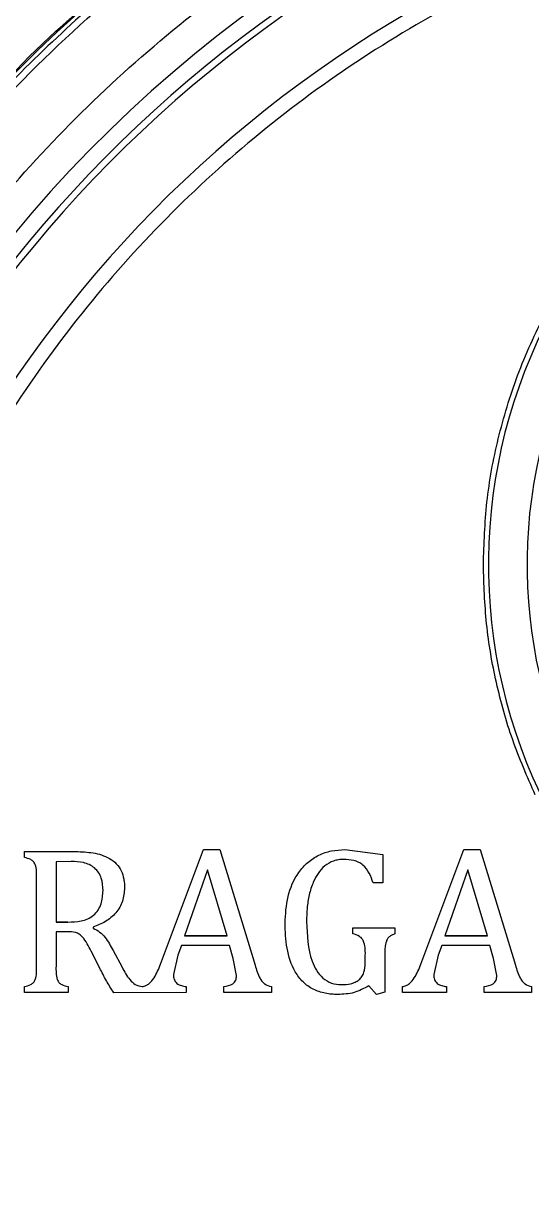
# Model space of a CAD drawing. Header units: millimetres. Extents: x 2251 to 4395, y 932 to 2449.
# Drawn here: x 2806.7 to 2842.3, y 2201.6 to 2283.4 of the extents above; entities that cross this region are included whole.
import ezdxf

# ---------------------------------------------------------------- set-up
doc = ezdxf.new("R2010")
doc.units = ezdxf.units.MM

msp = doc.modelspace()

# ---------------------------------------------------------------- linework, layer by layer
at = {"color": 7, "linetype": 'Continuous', "lineweight": 25}
for p, q in [((2806.735, 2224.919), (2806.735, 2225.331)), ((2806.735, 2225.331), (2810.347, 2225.331)), ((2806.735, 2225.331), (2810.347, 2225.331)), ((2806.735, 2225.331), (2806.735, 2225.331)), ((2810.347, 2225.331), (2810.347, 2225.331)), ((2816.279, 2217.437), (2819.297, 2225.468)), ((2816.279, 2217.437), (2819.297, 2225.468)), ((2819.297, 2225.468), (2820.442, 2225.468)), ((2819.297, 2225.468), (2819.297, 2225.468)), ((2819.297, 2225.468), (2820.442, 2225.468)), ((2820.442, 2225.468), (2822.903, 2217.379)), ((2820.442, 2225.468), (2820.442, 2225.468)), ((2820.442, 2225.468), (2822.903, 2217.379)), ((2829.191, 2225.468), (2831.866, 2225.127)), ((2829.191, 2225.468), (2829.191, 2225.468)), ((2831.866, 2225.127), (2831.866, 2223.135)), ((2831.866, 2225.127), (2831.866, 2225.127)), ((2834.526, 2217.437), (2837.545, 2225.468)), ((2834.526, 2217.437), (2837.545, 2225.468)), ((2837.545, 2225.468), (2838.69, 2225.468)), ((2837.545, 2225.468), (2837.545, 2225.468)), ((2837.545, 2225.468), (2838.69, 2225.468)), ((2838.69, 2225.468), (2841.151, 2217.379)), ((2838.69, 2225.468), (2838.69, 2225.468)), ((2838.69, 2225.468), (2841.151, 2217.379)), ((2810.01, 2224.644), (2808.953, 2224.617)), ((2808.953, 2224.617), (2808.953, 2220.391)), ((2807.581, 2217.3), (2807.581, 2223.483)), ((2819.58, 2224.049), (2817.949, 2219.431)), ((2820.939, 2219.431), (2819.58, 2224.049)), ((2837.828, 2224.049), (2836.196, 2219.431)), ((2839.187, 2219.431), (2837.828, 2224.049)), ((2813.755, 2222.801), (2813.755, 2222.801)), ((2831.866, 2223.135), (2831.18, 2223.135)), ((2808.953, 2220.391), (2809.77, 2220.391)), ((2808.953, 2220.391), (2808.953, 2220.391)), ((2809.77, 2220.391), (2808.953, 2220.391)), ((2809.77, 2220.391), (2809.77, 2220.391)), ((2825.006, 2220.323), (2825.006, 2220.323)), ((2826.515, 2220.423), (2826.515, 2220.423)), ((2809.744, 2219.705), (2808.953, 2219.705)), ((2808.953, 2219.705), (2808.953, 2217.304)), ((2811.545, 2220.025), (2811.545, 2219.96)), ((2817.949, 2219.431), (2820.939, 2219.431)), ((2820.939, 2219.431), (2817.949, 2219.431)), ((2829.75, 2219.568), (2829.75, 2219.98)), ((2829.75, 2219.98), (2832.713, 2219.98)), ((2829.75, 2219.98), (2832.713, 2219.98)), ((2829.75, 2219.98), (2829.75, 2219.98)), ((2832.713, 2219.98), (2832.713, 2219.568)), ((2832.713, 2219.98), (2832.713, 2219.98)), ((2836.196, 2219.431), (2839.187, 2219.431)), ((2839.187, 2219.431), (2836.196, 2219.431)), ((2817.741, 2218.745), (2817.498, 2218.067)), ((2821.109, 2218.745), (2817.741, 2218.745)), ((2821.362, 2217.844), (2821.109, 2218.745)), ((2835.988, 2218.745), (2835.746, 2218.067)), ((2839.356, 2218.745), (2835.988, 2218.745)), ((2839.609, 2217.844), (2839.356, 2218.745)), ((2812.023, 2217.158), (2811.412, 2218.357)), ((2812.954, 2218.404), (2813.584, 2217.223)), ((2812.954, 2218.404), (2812.954, 2218.404)), ((2812.954, 2218.404), (2813.584, 2217.223)), ((2817.498, 2218.067), (2817.183, 2216.71)), ((2821.602, 2216.638), (2821.362, 2217.844)), ((2830.631, 2217.506), (2830.631, 2217.935)), ((2832.003, 2217.986), (2832.003, 2215.467)), ((2835.746, 2218.067), (2835.431, 2216.71)), ((2839.849, 2216.638), (2839.609, 2217.844)), ((2807.581, 2217.3), (2807.581, 2217.3)), ((2813.584, 2217.223), (2813.584, 2217.223)), ((2816.279, 2217.437), (2816.279, 2217.437)), ((2822.903, 2217.379), (2822.903, 2217.379)), ((2834.526, 2217.437), (2834.526, 2217.437)), ((2841.151, 2217.379), (2841.151, 2217.379)), ((2806.735, 2215.452), (2806.735, 2215.864)), ((2806.735, 2215.864), (2806.735, 2215.864)), ((2809.8, 2215.452), (2806.735, 2215.452)), ((2809.8, 2215.864), (2809.8, 2215.452)), ((2818.079, 2215.452), (2812.997, 2215.436)), ((2815, 2215.862), (2815, 2215.862)), ((2818.079, 2215.864), (2818.079, 2215.452)), ((2820.712, 2215.452), (2820.712, 2215.864)), ((2824.046, 2215.452), (2820.712, 2215.452)), ((2824.046, 2215.864), (2824.046, 2215.452)), ((2824.046, 2215.864), (2824.046, 2215.864)), ((2831.422, 2215.315), (2830.878, 2215.928)), ((2832.003, 2215.467), (2831.422, 2215.315)), ((2833.238, 2215.452), (2833.238, 2215.864)), ((2833.238, 2215.864), (2833.238, 2215.864)), ((2836.327, 2215.452), (2833.238, 2215.452)), ((2836.327, 2215.864), (2836.327, 2215.452)), ((2838.96, 2215.452), (2838.96, 2215.864)), ((2842.293, 2215.452), (2838.96, 2215.452)), ((2842.293, 2215.864), (2842.293, 2215.452)), ((2842.293, 2215.864), (2842.293, 2215.864))]:
    msp.add_line(p, q, dxfattribs=at)
for centre, radius, start, end in [((2876.614, 2210.452), 91.48, 295.79271, 180), ((2876.614, 2210.452), 90.341, 353.64897, 186.35103), ((2876.614, 2210.452), 89.875, 353.64897, 186.35103), ((2876.614, 2210.452), 85.319, 353.33017, 186.66983), ((2876.614, 2245.452), 37.354, 94.65071, 205.34929), ((2876.614, 2245.452), 34.646, 95.01875, 204.98125), ((2876.614, 2210.452), 91.48, 180, 290.22656)]:
    msp.add_arc(centre, radius, start, end, dxfattribs=at)
for points in [[(2778.941, 2221.242), (2779.465, 2224.894), (2780.513, 2232.197), (2783.632, 2242.84), (2787.84, 2253.083), (2793.196, 2262.784), (2799.6, 2271.823), (2806.982, 2280.085), (2815.244, 2287.467), (2824.283, 2293.871), (2833.984, 2299.227), (2844.227, 2303.435), (2854.87, 2306.554), (2862.173, 2307.602), (2865.825, 2308.127)], [(2779.143, 2227.785), (2779.829, 2231.079), (2781.202, 2237.668), (2784.523, 2247.22), (2788.727, 2256.403), (2793.862, 2265.106), (2799.852, 2273.243), (2806.639, 2280.728), (2814.153, 2287.483), (2822.315, 2293.438), (2831.04, 2298.536), (2840.241, 2302.701), (2849.808, 2305.98), (2856.402, 2307.325), (2859.699, 2307.997)], [(2782.874, 2210.453), (2782.961, 2213.521), (2783.135, 2219.656), (2784.538, 2228.77), (2786.763, 2237.708), (2789.871, 2246.383), (2793.809, 2254.713), (2798.547, 2262.616), (2804.035, 2270.017), (2810.223, 2276.844), (2817.05, 2283.032), (2824.451, 2288.52), (2832.354, 2293.258), (2840.684, 2297.196), (2849.359, 2300.304), (2858.297, 2302.529), (2867.411, 2303.932), (2873.546, 2304.106), (2876.614, 2304.193)], [(2876.614, 2294.739), (2873.651, 2294.648), (2867.726, 2294.468), (2858.937, 2293.013), (2850.344, 2290.708), (2842.043, 2287.493), (2834.126, 2283.427), (2826.681, 2278.549), (2819.791, 2272.916), (2813.532, 2266.588), (2807.973, 2259.636), (2803.178, 2252.138), (2799.198, 2244.177), (2796.079, 2235.841), (2793.851, 2227.223), (2792.559, 2218.421), (2792.135, 2209.522), (2792.644, 2203.615), (2792.898, 2200.662)], [(2811.971, 2285.091), (2810.216, 2283.514), (2806.705, 2280.362), (2803.553, 2276.851), (2801.976, 2275.096)], [(2876.614, 2116.712), (2873.546, 2116.799), (2867.411, 2116.973), (2858.297, 2118.377), (2849.359, 2120.602), (2840.684, 2123.71), (2832.354, 2127.648), (2824.451, 2132.385), (2817.05, 2137.874), (2810.223, 2144.062), (2804.035, 2150.889), (2798.547, 2158.29), (2793.809, 2166.193), (2789.871, 2174.522), (2786.763, 2183.198), (2784.538, 2192.136), (2783.135, 2201.25), (2782.961, 2207.385), (2782.874, 2210.453)]]:
    msp.add_open_spline(points, degree=3, dxfattribs=at)
for points, knots in [([(2801.879, 2275.193), (2802.586, 2276.058), (2805.458, 2279.571), (2808.868, 2282.946), (2811.73, 2285.199), (2811.904, 2285.336)], [0, 0, 0, 0, 0.234789, 0.953351, 1, 1, 1, 1]), ([(2838.907, 2245.452), (2838.956, 2246.916), (2839.056, 2249.886), (2839.88, 2254.337), (2841.238, 2258.789), (2843.197, 2263.14), (2845.738, 2267.281), (2848.813, 2271.083), (2852.353, 2274.456), (2856.274, 2277.325), (2860.452, 2279.63), (2864.78, 2281.345), (2869.149, 2282.527), (2872.101, 2282.867), (2873.557, 2283.035)], [0, 0, 0, 0, 0.078216, 0.158605, 0.241035, 0.32651, 0.412892, 0.5, 0.587092, 0.673473, 0.758965, 0.841378, 0.921776, 1, 1, 1, 1]), ([(2842.538, 2229.308), (2841.982, 2230.583), (2840.87, 2233.134), (2839.762, 2237.164), (2839.038, 2241.281), (2838.951, 2244.061), (2838.907, 2245.452)], [0, 0, 0, 0, 0.249984, 0.5, 0.749984, 1, 1, 1, 1]), ([(2810.347, 2225.331), (2810.751, 2225.317), (2811.557, 2225.29), (2812.547, 2224.993), (2813.2, 2224.502), (2813.548, 2223.994), (2813.694, 2223.505), (2813.749, 2223.104), (2813.753, 2222.902), (2813.755, 2222.801)], [0, 0, 0, 0, 0.250321, 0.499801, 0.624784, 0.749675, 0.874698, 0.937347, 1, 1, 1, 1]), ([(2825.006, 2220.323), (2825.041, 2220.946), (2825.11, 2222.19), (2825.74, 2223.661), (2826.572, 2224.597), (2827.362, 2225.111), (2828.255, 2225.42), (2828.879, 2225.452), (2829.191, 2225.468)], [0, 0, 0, 0, 0.2501594, 0.4995807, 0.624669, 0.7497301, 0.8748096, 1, 1, 1, 1]), ([(2825.006, 2220.323), (2825.041, 2220.946), (2825.11, 2222.19), (2825.74, 2223.661), (2826.572, 2224.597), (2827.362, 2225.111), (2828.255, 2225.42), (2828.879, 2225.452), (2829.191, 2225.468)], [0, 0, 0, 0, 0.2501594, 0.4995807, 0.624669, 0.7497301, 0.8748096, 1, 1, 1, 1]), ([(2807.581, 2223.483), (2807.595, 2223.805), (2807.613, 2224.209), (2807.385, 2224.637), (2807.117, 2224.819), (2806.888, 2224.879), (2806.735, 2224.919)], [0, 0, 0, 0, 0.499621, 0.62515, 0.749473, 1, 1, 1, 1]), ([(2812.246, 2222.604), (2812.229, 2222.896), (2812.204, 2223.334), (2811.952, 2223.864), (2811.665, 2224.197), (2811.292, 2224.431), (2810.739, 2224.618), (2810.302, 2224.634), (2810.01, 2224.644)], [0, 0, 0, 0, 0.2495868, 0.3746258, 0.4995906, 0.6247112, 0.7498825, 1, 1, 1, 1]), ([(2829.103, 2224.782), (2828.985, 2224.776), (2828.75, 2224.765), (2828.293, 2224.649), (2827.773, 2224.352), (2827.301, 2223.818), (2826.934, 2223.124), (2826.678, 2222.297), (2826.536, 2221.365), (2826.522, 2220.736), (2826.515, 2220.423)], [0, 0, 0, 0, 0.0625578, 0.1250968, 0.2497271, 0.3745435, 0.4995432, 0.6653113, 0.8335626, 1, 1, 1, 1]), ([(2831.18, 2223.135), (2831.1, 2223.364), (2830.942, 2223.821), (2830.581, 2224.323), (2830.176, 2224.594), (2829.714, 2224.756), (2829.346, 2224.772), (2829.103, 2224.782)], [0, 0, 0, 0, 0.250349, 0.499662, 0.620972, 0.749911, 1, 1, 1, 1]), ([(2809.77, 2220.391), (2810.091, 2220.395), (2810.573, 2220.4), (2811.186, 2220.597), (2811.597, 2220.852), (2811.914, 2221.219), (2812.198, 2221.799), (2812.227, 2222.282), (2812.246, 2222.604)], [0, 0, 0, 0, 0.2503, 0.375337, 0.500381, 0.62533, 0.750439, 1, 1, 1, 1]), ([(2813.755, 2222.801), (2813.731, 2222.481), (2813.682, 2221.843), (2813.182, 2220.996), (2812.431, 2220.385), (2811.841, 2220.145), (2811.545, 2220.025)], [0, 0, 0, 0, 0.249907, 0.499448, 0.749459, 1, 1, 1, 1]), ([(2828.704, 2215.315), (2828.556, 2215.318), (2828.261, 2215.325), (2827.676, 2215.412), (2826.967, 2215.64), (2826.235, 2216.162), (2825.519, 2217.114), (2825.07, 2218.555), (2825.027, 2219.733), (2825.006, 2220.323)], [0, 0, 0, 0, 0.0626532, 0.1253029, 0.2503037, 0.3752146, 0.5002189, 0.7496895, 1, 1, 1, 1]), ([(2826.515, 2220.423), (2826.552, 2219.472), (2826.598, 2218.282), (2827.186, 2216.991), (2827.632, 2216.436), (2828.254, 2216.059), (2828.725, 2216.02), (2828.961, 2216.001)], [0, 0, 0, 0, 0.499795, 0.625141, 0.750203, 0.875019, 1, 1, 1, 1]), ([(2811.412, 2218.357), (2811.236, 2218.705), (2811.015, 2219.139), (2810.595, 2219.548), (2810.232, 2219.704), (2809.94, 2219.705), (2809.744, 2219.705)], [0, 0, 0, 0, 0.500158, 0.625065, 0.75011, 1, 1, 1, 1]), ([(2811.545, 2219.96), (2811.706, 2219.88), (2812.027, 2219.718), (2812.399, 2219.32), (2812.699, 2218.876), (2812.869, 2218.561), (2812.954, 2218.404)], [0, 0, 0, 0, 0.249742, 0.499519, 0.749697, 1, 1, 1, 1]), ([(2830.631, 2217.935), (2830.639, 2218.287), (2830.649, 2218.727), (2830.433, 2219.208), (2830.173, 2219.449), (2829.919, 2219.52), (2829.75, 2219.568)], [0, 0, 0, 0, 0.500125, 0.624669, 0.750035, 1, 1, 1, 1]), ([(2832.713, 2219.568), (2832.675, 2219.555), (2832.6, 2219.529), (2832.457, 2219.463), (2832.288, 2219.355), (2832.142, 2219.161), (2831.992, 2218.706), (2831.998, 2218.306), (2832.003, 2217.986)], [0, 0, 0, 0, 0.062626, 0.125229, 0.250093, 0.374874, 0.500088, 1, 1, 1, 1]), ([(2806.735, 2215.864), (2806.888, 2215.904), (2807.118, 2215.964), (2807.388, 2216.143), (2807.616, 2216.572), (2807.597, 2216.977), (2807.581, 2217.3)], [0, 0, 0, 0, 0.250512, 0.375245, 0.500165, 1, 1, 1, 1]), ([(2806.735, 2215.864), (2806.888, 2215.904), (2807.118, 2215.964), (2807.388, 2216.143), (2807.616, 2216.572), (2807.597, 2216.977), (2807.581, 2217.3)], [0, 0, 0, 0, 0.250512, 0.375245, 0.500165, 1, 1, 1, 1]), ([(2808.953, 2217.304), (2808.947, 2216.983), (2808.94, 2216.62), (2809.087, 2216.251), (2809.182, 2216.123), (2809.414, 2215.962), (2809.646, 2215.903), (2809.8, 2215.864)], [0, 0, 0, 0, 0.4992485, 0.5620926, 0.6245905, 0.749614, 1, 1, 1, 1]), ([(2812.997, 2215.436), (2812.82, 2215.714), (2812.465, 2216.272), (2812.171, 2216.863), (2812.023, 2217.158)], [0, 0, 0, 0, 0.499901, 1, 1, 1, 1]), ([(2813.584, 2217.223), (2813.745, 2216.921), (2813.986, 2216.469), (2814.49, 2215.971), (2814.83, 2215.898), (2815, 2215.862)], [0, 0, 0, 0, 0.500537, 0.750346, 1, 1, 1, 1]), ([(2813.584, 2217.223), (2813.745, 2216.921), (2813.986, 2216.469), (2814.49, 2215.971), (2814.83, 2215.898), (2815, 2215.862)], [0, 0, 0, 0, 0.500537, 0.750346, 1, 1, 1, 1]), ([(2815, 2215.862), (2815.086, 2215.883), (2815.259, 2215.927), (2815.559, 2216.122), (2815.951, 2216.613), (2816.148, 2217.107), (2816.279, 2217.437)], [0, 0, 0, 0, 0.125077, 0.250222, 0.499887, 1, 1, 1, 1]), ([(2815, 2215.862), (2815.086, 2215.883), (2815.259, 2215.927), (2815.559, 2216.122), (2815.951, 2216.613), (2816.148, 2217.107), (2816.279, 2217.437)], [0, 0, 0, 0, 0.125077, 0.250222, 0.499887, 1, 1, 1, 1]), ([(2822.903, 2217.379), (2822.998, 2217.054), (2823.117, 2216.645), (2823.394, 2216.223), (2823.637, 2215.983), (2823.882, 2215.912), (2824.046, 2215.864)], [0, 0, 0, 0, 0.50046, 0.628361, 0.750703, 1, 1, 1, 1]), ([(2822.903, 2217.379), (2822.998, 2217.054), (2823.119, 2216.641), (2823.397, 2216.218), (2823.642, 2215.982), (2823.882, 2215.912), (2824.046, 2215.864)], [0, 0, 0, 0, 0.50044, 0.635369, 0.750713, 1, 1, 1, 1]), ([(2828.961, 2216.001), (2829.177, 2216.01), (2829.507, 2216.023), (2829.918, 2216.161), (2830.195, 2216.328), (2830.411, 2216.567), (2830.598, 2216.961), (2830.618, 2217.289), (2830.631, 2217.506)], [0, 0, 0, 0, 0.250183, 0.381348, 0.500383, 0.621905, 0.750375, 1, 1, 1, 1]), ([(2833.238, 2215.864), (2833.325, 2215.883), (2833.499, 2215.922), (2833.802, 2216.118), (2834.198, 2216.609), (2834.395, 2217.106), (2834.526, 2217.437)], [0, 0, 0, 0, 0.12504, 0.250236, 0.499874, 1, 1, 1, 1]), ([(2833.238, 2215.864), (2833.325, 2215.883), (2833.499, 2215.922), (2833.802, 2216.118), (2834.198, 2216.609), (2834.395, 2217.106), (2834.526, 2217.437)], [0, 0, 0, 0, 0.12504, 0.250236, 0.499874, 1, 1, 1, 1]), ([(2841.151, 2217.379), (2841.246, 2217.054), (2841.365, 2216.645), (2841.642, 2216.223), (2841.885, 2215.983), (2842.129, 2215.912), (2842.293, 2215.864)], [0, 0, 0, 0, 0.50046, 0.628361, 0.750703, 1, 1, 1, 1]), ([(2841.151, 2217.379), (2841.246, 2217.054), (2841.367, 2216.641), (2841.644, 2216.218), (2841.89, 2215.982), (2842.129, 2215.912), (2842.293, 2215.864)], [0, 0, 0, 0, 0.50044, 0.635369, 0.750713, 1, 1, 1, 1]), ([(2817.183, 2216.71), (2817.19, 2216.594), (2817.201, 2216.418), (2817.307, 2216.209), (2817.469, 2216.041), (2817.739, 2215.921), (2817.966, 2215.883), (2818.079, 2215.864)], [0, 0, 0, 0, 0.249595, 0.377929, 0.49984, 0.749543, 1, 1, 1, 1]), ([(2820.712, 2215.864), (2820.935, 2215.902), (2821.214, 2215.951), (2821.47, 2216.166), (2821.586, 2216.359), (2821.595, 2216.526), (2821.602, 2216.638)], [0, 0, 0, 0, 0.499477, 0.62618, 0.750315, 1, 1, 1, 1]), ([(2835.431, 2216.71), (2835.438, 2216.594), (2835.448, 2216.418), (2835.554, 2216.209), (2835.717, 2216.041), (2835.986, 2215.921), (2836.213, 2215.883), (2836.327, 2215.864)], [0, 0, 0, 0, 0.249595, 0.377929, 0.49984, 0.749543, 1, 1, 1, 1]), ([(2838.96, 2215.864), (2839.183, 2215.902), (2839.462, 2215.951), (2839.718, 2216.166), (2839.834, 2216.359), (2839.843, 2216.526), (2839.849, 2216.638)], [0, 0, 0, 0, 0.4994773, 0.6261796, 0.7503153, 1, 1, 1, 1]), ([(2830.878, 2215.928), (2830.54, 2215.74), (2829.864, 2215.363), (2829.091, 2215.331), (2828.704, 2215.315)], [0, 0, 0, 0, 0.499617, 1, 1, 1, 1])]:
    msp.add_open_spline(points, degree=3, knots=knots, dxfattribs=at)

doc.saveas('drawing.dxf')
